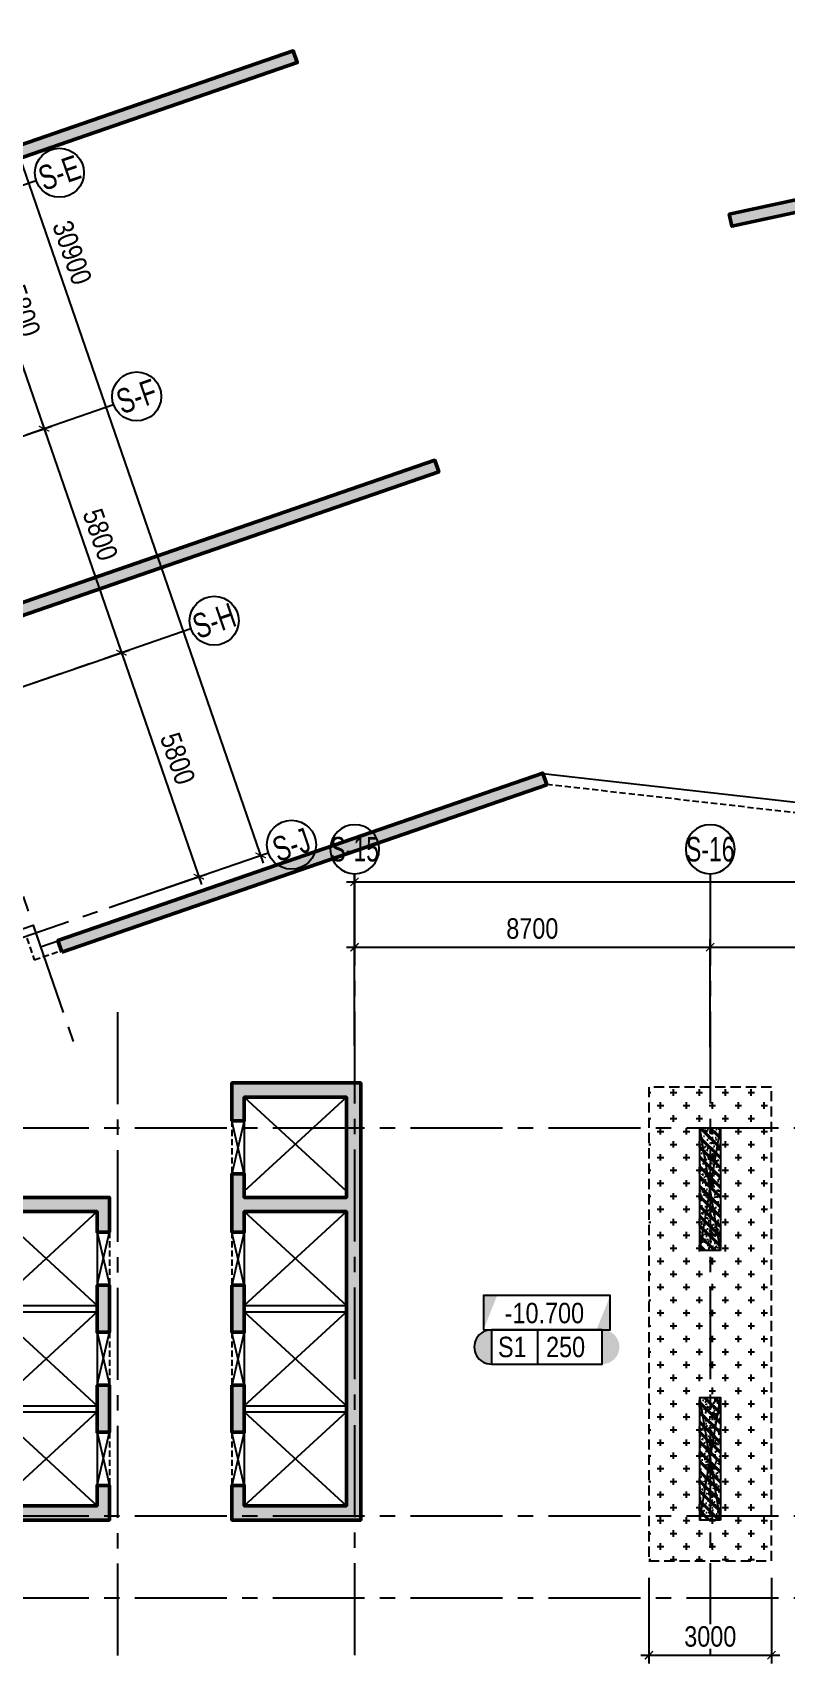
# Model space of a CAD drawing. Header units: millimetres. Extents: x -80883 to 1373228, y -532110 to 182357.
# Drawn here: x 924248 to 942674, y -328790 to -289014 of the extents above; entities that cross this region are included whole.
import ezdxf
from ezdxf.enums import TextEntityAlignment as Align
from ezdxf.xclip import XClip

# ---------------------------------------------------------------- set-up
doc = ezdxf.new("R2010")
doc.units = ezdxf.units.MM
doc.header["$LTSCALE"] = 100
doc.header["$XCLIPFRAME"] = 0
doc.header["$PDMODE"] = 32
doc.header["$PDSIZE"] = 2.5
for name, pattern in [('CENTER2', [1.125, 0.75, -0.125, 0.125, -0.125]), ('DASHED', [4.5, 3, -1.5]), ('HIDDEN', [0.375, 0.25, -0.125])]:
    doc.linetypes.add(name, pattern=pattern)
for name, color, linetype in [('0-khuat', 3, 'HIDDEN'), ('ccu11-Khuat', 9, 'DASHED'), ('ccu11-Manh', 8, 'Continuous'), ('ccu11-Thay', 7, 'Continuous'), ('ccu12-Chidan', 9, 'Continuous'), ('ccu12-Hatch', 250, 'Continuous'), ('ccu12-Manh', 8, 'Continuous'), ('ccu12-Truc', 13, 'CENTER2'), ('KC-Betong', 6, 'Continuous'), ('KC2-DIM', 251, 'Continuous'), ('KT-Dim', 8, 'Continuous'), ('KT-Hatch', 251, 'Continuous'), ('Xref_ST_MBDV Cot vach 30.7.2022$0$Xref_ST_MBDV Cot vach 30.7.2022|Xref_ST_MBDV Cot vach 30.7.2022|Xref_ST_MBDV Cot vach 30.7.2022|Xref_ST_MBDV Cot vach 30.7.2022|A-WALL-PATT', 251, 'Continuous'), ('Xref_ST_MBDV Cot vach 30.7.2022|Xref_ST_MBDV Cot vach 30.7.2022|Xref_ST_MBDV Cot vach 30.7.2022|Xref_ST_MBDV Cot vach 30.7.2022|A-GRID-SYM', 50, 'Continuous'), ('Xref_ST_MBDV Cot vach 30.7.2022|Xref_ST_MBDV Cot vach 30.7.2022|Xref_ST_MBDV Cot vach 30.7.2022|Xref_ST_MBDV Cot vach 30.7.2022|KC-Betong', 6, 'Continuous')]:
    doc.layers.add(name, color=color, linetype=linetype)
for name, color, linetype, lineweight in [('KC-Tencaukien', 9, 'Continuous', 15), ('KT-Net cot', 2, 'Continuous', 50), ('KT-Vat lieu', 250, 'Continuous', 9), ('ST_MBDV Cot vach 220805$0$Xref_ST_MBDV Cot vach 30.7.2022$0$KT-Net cot vach', 6, 'Continuous', 50)]:
    doc.layers.add(name, color=color, linetype=linetype, lineweight=lineweight)
doc.styles.add('Arial Narrow', font='ARIALN.TTF')
doc.styles.add('HBA-Text', font='GOTHIC.TTF')
doc.dimstyles.new('ccu12-200', dxfattribs={"dimscale": 200, "dimtxt": 2.5, "dimasz": 1, "dimexe": 1, "dimexo": 2, "dimgap": 1, "dimtad": 1, "dimdec": 0, "dimrnd": 5, "dimdsep": 46, "dimtxsty": 'Arial Narrow', "dimblk": 'ARCHTICK', "dimcen": -1, "dimdle": 1, "dimclrd": 256, "dimclre": 256, "dimclrt": 3, "dimadec": 0, "dimazin": 2, "dimtfac": 0.1, "dimtdec": 0, "dimtmove": 0, "dimatfit": 1, "dimldrblk": 'ARCHTICK', "dimfxl": 1, "dimtvp": 0.833333, "dimtolj": 1, "dimtzin": 12, "dimarcsym": 0})
pattern_1 = [(50, (108165.77, -54076.06), (286.9041, -25.10085), [30, -330]), (355, (108165.77, -54076.06), (-55.5005, 300.8769), [24, -264]), (100.4514, (108189.68, -54078.15), (231.4038, 275.7758), [25.4961, -280.4568]), (46.1842, (108165.77, -53996.06), (426.8964, -66.2076), [45, -495]), (96.6356, (108201.34, -54001.57), (373.865, 389.6471), [38.244, -420.6852]), (351.1842, (108165.77, -53996.06), (373.8648, 389.6474), [36, -396]), (21, (108205.77, -54016.06), (238.7628, -161.04756), [30, -330]), (326, (108205.77, -54016.06), (97.3261, 290.06), [24, -264]), (71.4514, (108225.66, -54029.48), (336.089, 129.0122), [25.4961, -280.4568]), (37.5, (108165.77, -54076.06), (4.86394, 133.15754), [0, -260.8, 0, -268, 0, -265]), (7.5, (108165.77, -54076.06), (105.22781, 157.76468), [0, -152.8, 0, -254.8, 0, -101]), (327.5, (108076.57, -54076.06), (213.52897, -9.02195), [0, -100, 0, -312, 0, -414]), (317.5, (108036.57, -54076.06), (233.27447, 40.042), [0, -130, 0, -207.2, 0, -294]), (45, (108165.77, -54076.06), (-106.06602, 106.06602), []), (45, (108236.48, -54076.06), (-106.06602, 106.06602), [])]

# ---------------------------------------------------------------- blocks, each defined once
blk = doc.blocks.new('Xref_ST_MBDV Cot vach 30.7.2022$0$Tuong Vay01-flat-1')
at = {"layer": 'Xref_ST_MBDV Cot vach 30.7.2022$0$Xref_ST_MBDV Cot vach 30.7.2022|Xref_ST_MBDV Cot vach 30.7.2022|Xref_ST_MBDV Cot vach 30.7.2022|Xref_ST_MBDV Cot vach 30.7.2022|A-WALL-PATT'}
h = blk.add_hatch(dxfattribs=at)
h.set_pattern_fill('ACET-2D-VATLIEU04', color=256, scale=50, pattern_type=2)
h.set_pattern_definition([(50, (-11139561.84, -1407213.45), (-225.902474, 189.5546825), [37.5, -412.5]), (355, (-11139561.84, -1407213.45), (32.127212, 367.215716), [30, -330]), (100.4514, (-11139531.95, -1407216.06), (-341.231527, -62.944187), [31.870095, -350.571056]), (46.1842, (-11139561.84, -1407113.45), (-319.180497, 306.252097), [56.25, -618.75]), (96.6356, (-11139517.37, -1407120.34), (-516.995922, -60.144022), [47.805144, -525.8565]), (351.1842, (-11139561.84, -1407113.45), (84.740774, 546.39543), [45, -495]), (21, (-11139511.84, -1407138.45), (-105.680822, 275.3079534), [37.5, -412.5]), (326, (-11139511.84, -1407138.45), (206.128805, 305.59852), [30, -330]), (71.4514, (-11139486.97, -1407155.22), (-328.963765, 110.380101), [31.870095, -350.571056]), (37.5, (-11139561.84, -1407213.45), (-78.1345294, 101.8269012), [0, -326, 0, -335, 0, -331.25]), (7.5, (-11139561.84, -1407213.45), (-23.2793464, 176.824191), [0, -191, 0, -318.5, 0, -126.25]), (327.5, (-11139673.34, -1407213.45), (71.9444175, 112.9301145), [0, -125, 0, -390, 0, -517.5000003]), (317.5, (-11139723.34, -1407213.45), (158.0205496, 172.449169), [0, -162.5, 0, -259, 0, -367.5]), (45, (-11139561.84, -1407213.45), (-150.260191, 150.260191), []), (45, (-11139561.84, -1407152.2), (-150.260191, 150.260191), [])])
h.paths.add_polyline_path([(-82665, -118500), (-81837, -121132), (-80903, -123728), (-79863, -126284), (-78720, -128795), (-77475, -131258), (-76131, -133667), (-74689, -136020), (-73153, -138312), (-71525, -140539), (-69807, -142699), (-68002, -144786), (-66114, -146798), (-64145, -148731), (-62100, -150582), (-59980, -152349), (-57790, -154027), (-55533, -155614), (-53213, -157109), (-50835, -158507), (-48401, -159807), (-45916, -161007), (-43385, -162104), (-40811, -163097), (-38198, -163985), (-35551, -164765), (-32875, -165436), (-30174, -165998), (-27451, -166448), (-24702, -166789), (-4397, -168938), (36420, -167648), (41836, -160719), (12445, -24368), (8473, -9249), (-4719, -5521), (-10557, -9947), (-34021, -27848), (-39777, -32009), (-41249, -35294), (-45787, -38574), (-49368, -38942), (-57644, -44924), (-59845, -46601), (-61969, -48362), (-64020, -50208), (-65993, -52137), (-67887, -54144), (-69696, -56226), (-71420, -58381), (-73054, -60604), (-74596, -62892), (-76043, -65242), (-77394, -67648), (-78645, -70107), (-79794, -72615), (-80841, -75168), (-81782, -77762), (-82617, -80392), (-83343, -83054), (-83961, -85743), (-84468, -88455), (-84865, -91186), (-85149, -93930), (-85321, -96684), (-85381, -99530), (-85329, -102201), (-85163, -104955), (-84886, -107701), (-84496, -110432), (-83996, -113146), (-83385, -115836)], flags=16)
h.paths.add_polyline_path([(-83625, -118781), (-82785, -121452), (-81837, -124086), (-80781, -126680), (-79621, -129228), (-78358, -131727), (-76994, -134172), (-75531, -136560), (-73973, -138886), (-72320, -141146), (-70577, -143337), (-68746, -145455), (-66829, -147497), (-64832, -149459), (-62755, -151337), (-60604, -153130), (-58382, -154833), (-56092, -156444), (-53738, -157960), (-51324, -159379), (-48854, -160699), (-46333, -161916), (-43764, -163030), (-41151, -164038), (-38500, -164938), (-35814, -165730), (-33098, -166411), (-30357, -166981), (-27595, -167438), (-24816, -167783), (-4434, -169940), (36920, -168633), (42913, -160966), (13418, -24135), (9295, -8442), (-4926, -4424), (-11163, -9151), (-34617, -27045), (-40580, -31355), (-42052, -34640), (-46156, -37607), (-49737, -37975), (-58240, -44121), (-60467, -45819), (-62623, -47605), (-64704, -49479), (-66707, -51435), (-68628, -53472), (-70465, -55586), (-72214, -57772), (-73872, -60029), (-75437, -62350), (-76905, -64734), (-78276, -67176), (-79545, -69672), (-80712, -72217), (-81774, -74808), (-82729, -77440), (-83576, -80109), (-84314, -82810), (-84940, -85539), (-85455, -88291), (-85857, -91062), (-86146, -93847), (-86321, -96642), (-86382, -99529), (-86328, -102241), (-86160, -105036), (-85879, -107821), (-85484, -110593), (-84976, -113347), (-84356, -116078)])
blk = doc.blocks.new('_ARCHTICK')
at = {"color": 0, "linetype": 'ByBlock', "const_width": 0.15}
blk.add_lwpolyline([(-0.5, -0.5), (0.5, 0.5)], dxfattribs=at)
blk = doc.blocks.new('*D1087')
at = {"layer": 'Defpoints', "color": 0, "transparency": 16777216}
for p in [(369540, -50987), (374002, -55583), (371432, -56470, 0)]:
    blk.add_point(p, dxfattribs=at)
at = {"layer": 'KT-Dim', "lineweight": -2, "transparency": 16777216}
for p, q in [((369918, -50857), (372298, -50035)), ((372044, -49911), (374067, -55772)), ((371810, -56339), (374191, -55518))]:
    blk.add_line(p, q, dxfattribs=at)
at = {"layer": 'KT-Dim', "lineweight": -2, "transparency": 16777216, "xscale": 200, "yscale": 200, "zscale": 200}
for p, rotation in [((372109, -50100), 109.0471074728855), ((374002, -55583), 289.0471074728856)]:
    blk.add_blockref('_ARCHTICK', p, dxfattribs=dict(at, rotation=rotation))
at = {"layer": 'KT-Dim', "color": 3, "transparency": 16777216, "insert": (373486, -52693), "char_height": 500, "attachment_point": 5, "rotation": 289.0471, "style": 'Arial Narrow'}
blk.add_mtext('\\A1;5800', dxfattribs=at)
blk = doc.blocks.new('*D1092')
at = {"layer": 'Defpoints', "color": 0, "transparency": 16777216}
for p in [(371433, -56470, 0), (375894, -61065), (373325, -61952, 0)]:
    blk.add_point(p, dxfattribs=at)
at = {"layer": 'KT-Dim', "lineweight": -2, "transparency": 16777216}
for p, q in [((371811, -56339), (374191, -55518)), ((373936, -55394), (375960, -61254)), ((373703, -61822), (376084, -61000))]:
    blk.add_line(p, q, dxfattribs=at)
at = {"layer": 'KT-Dim', "lineweight": -2, "transparency": 16777216, "xscale": 200, "yscale": 200, "zscale": 200}
for p, rotation in [((374002, -55583), 109.0471074728855), ((375894, -61065), 289.0471074728856)]:
    blk.add_blockref('_ARCHTICK', p, dxfattribs=dict(at, rotation=rotation))
at = {"layer": 'KT-Dim', "color": 3, "transparency": 16777216, "insert": (375378, -58176), "char_height": 500, "attachment_point": 5, "rotation": 289.0471, "style": 'Arial Narrow'}
blk.add_mtext('\\A1;5800', dxfattribs=at)
blk = doc.blocks.new('*D1093')
at = {"layer": 'Defpoints', "color": 0, "transparency": 16777216}
for p in [(373326, -61952, 0), (377787, -66548), (375218, -67435, 0)]:
    blk.add_point(p, dxfattribs=at)
at = {"layer": 'KT-Dim', "lineweight": -2, "transparency": 16777216}
for p, q in [((373704, -61822), (376084, -61000)), ((375829, -60876), (377853, -66737)), ((375596, -67304), (377976, -66483))]:
    blk.add_line(p, q, dxfattribs=at)
at = {"layer": 'KT-Dim', "lineweight": -2, "transparency": 16777216, "xscale": 200, "yscale": 200, "zscale": 200}
for p, rotation in [((375894, -61065), 109.0471074728855), ((377787, -66548), 289.0471074728856)]:
    blk.add_blockref('_ARCHTICK', p, dxfattribs=dict(at, rotation=rotation))
at = {"layer": 'KT-Dim', "color": 3, "transparency": 16777216, "insert": (377271, -63658), "char_height": 500, "attachment_point": 5, "rotation": 289.0471, "style": 'Arial Narrow'}
blk.add_mtext('\\A1;5800', dxfattribs=at)
blk = doc.blocks.new('GRID-SYM-flat-91')
at = {"layer": 'Xref_ST_MBDV Cot vach 30.7.2022|Xref_ST_MBDV Cot vach 30.7.2022|Xref_ST_MBDV Cot vach 30.7.2022|Xref_ST_MBDV Cot vach 30.7.2022|A-GRID-SYM'}
blk.add_circle((0, 0, 0), 900, dxfattribs=at)
at = {"layer": 'Xref_ST_MBDV Cot vach 30.7.2022|Xref_ST_MBDV Cot vach 30.7.2022|Xref_ST_MBDV Cot vach 30.7.2022|Xref_ST_MBDV Cot vach 30.7.2022|A-GRID-SYM', "style": 'HBA-Text'}
blk.add_attdef('GRID', text='', height=900, rotation=19.04714, dxfattribs=at).set_placement((0, 0, 0), align=Align.MIDDLE_CENTER)
blk = doc.blocks.new('GRID-SYM-flat-103')
at = {"layer": 'Xref_ST_MBDV Cot vach 30.7.2022|Xref_ST_MBDV Cot vach 30.7.2022|Xref_ST_MBDV Cot vach 30.7.2022|Xref_ST_MBDV Cot vach 30.7.2022|A-GRID-SYM'}
blk.add_circle((0, 0, 0), 900, dxfattribs=at)
at = {"layer": 'Xref_ST_MBDV Cot vach 30.7.2022|Xref_ST_MBDV Cot vach 30.7.2022|Xref_ST_MBDV Cot vach 30.7.2022|Xref_ST_MBDV Cot vach 30.7.2022|A-GRID-SYM', "style": 'HBA-Text'}
blk.add_attdef('GRID', text='', height=900, rotation=19.04714, dxfattribs=at).set_placement((0, 0, 0), align=Align.MIDDLE_CENTER)
blk = doc.blocks.new('*D1074')
at = {"layer": 'Defpoints', "color": 0, "transparency": 16777216}
for p in [(366647, -37704, 0), (379300, -66026), (376730, -66913, 0)]:
    blk.add_point(p, dxfattribs=at)
at = {"layer": 'KT-Dim', "lineweight": -2, "transparency": 16777216}
for p, q in [((367025, -37574), (369405, -36752)), ((369150, -36628), (379365, -66215)), ((377108, -66782), (379489, -65960))]:
    blk.add_line(p, q, dxfattribs=at)
at = {"layer": 'KT-Dim', "lineweight": -2, "transparency": 16777216, "xscale": 200, "yscale": 200, "zscale": 200}
for p, rotation in [((369216, -36817), 109.0471074728855), ((379300, -66026), 289.0471074728856)]:
    blk.add_blockref('_ARCHTICK', p, dxfattribs=dict(at, rotation=rotation))
at = {"layer": 'KT-Dim', "color": 3, "transparency": 16777216, "insert": (374688, -51273), "char_height": 500, "attachment_point": 5, "rotation": 289.0471, "style": 'Arial Narrow'}
blk.add_mtext('\\A1;30900', dxfattribs=at)
blk = doc.blocks.new('*D1076')
at = {"layer": 'Defpoints', "color": 0, "transparency": 16777216}
for p in [(390299, -68275), (381599, -71082, 0), (390299, -71118, 0)]:
    blk.add_point(p, dxfattribs=at)
at = {"layer": 'KT-Dim', "lineweight": -2, "transparency": 16777216}
for p, q in [((381399, -68275), (390499, -68275)), ((381599, -70682), (381599, -68075)), ((390299, -70718), (390299, -68075))]:
    blk.add_line(p, q, dxfattribs=at)
at = {"layer": 'KT-Dim', "lineweight": -2, "transparency": 16777216, "xscale": 200, "yscale": 200, "zscale": 200, "rotation": 180}
blk.add_blockref('_ARCHTICK', (381599, -68275), dxfattribs=at)
at = {"layer": 'KT-Dim', "lineweight": -2, "transparency": 16777216, "xscale": 200, "yscale": 200, "zscale": 200}
blk.add_blockref('_ARCHTICK', (390299, -68275), dxfattribs=at)
at = {"layer": 'KT-Dim', "color": 3, "transparency": 16777216, "insert": (385949, -67819), "char_height": 500, "attachment_point": 5, "style": 'Arial Narrow'}
blk.add_mtext('\\A1;8700', dxfattribs=at)
blk = doc.blocks.new('*D1077')
at = {"layer": 'Defpoints', "color": 0, "transparency": 16777216}
for p in [(398999, -68275), (390299, -71118, 0), (398999, -70976, 0)]:
    blk.add_point(p, dxfattribs=at)
at = {"layer": 'KT-Dim', "lineweight": -2, "transparency": 16777216}
for p, q in [((390099, -68275), (399199, -68275)), ((390299, -70718), (390299, -68075)), ((398999, -70576), (398999, -68075))]:
    blk.add_line(p, q, dxfattribs=at)
at = {"layer": 'KT-Dim', "lineweight": -2, "transparency": 16777216, "xscale": 200, "yscale": 200, "zscale": 200, "rotation": 180}
blk.add_blockref('_ARCHTICK', (390299, -68275), dxfattribs=at)
at = {"layer": 'KT-Dim', "lineweight": -2, "transparency": 16777216, "xscale": 200, "yscale": 200, "zscale": 200}
blk.add_blockref('_ARCHTICK', (398999, -68275), dxfattribs=at)
at = {"layer": 'KT-Dim', "color": 3, "transparency": 16777216, "insert": (394649, -67819), "char_height": 500, "attachment_point": 5, "style": 'Arial Narrow'}
blk.add_mtext('\\A1;8700', dxfattribs=at)
blk = doc.blocks.new('*D1080')
at = {"layer": 'Defpoints', "color": 0, "transparency": 16777216}
for p in [(409199, -66675), (381599, -70845), (409199, -70845)]:
    blk.add_point(p, dxfattribs=at)
at = {"layer": 'KT-Dim', "lineweight": -2, "transparency": 16777216}
for p, q in [((381399, -66675), (409399, -66675)), ((381599, -70445), (381599, -66475)), ((409199, -70445), (409199, -66475))]:
    blk.add_line(p, q, dxfattribs=at)
at = {"layer": 'KT-Dim', "lineweight": -2, "transparency": 16777216, "xscale": 200, "yscale": 200, "zscale": 200, "rotation": 180}
blk.add_blockref('_ARCHTICK', (381599, -66675), dxfattribs=at)
at = {"layer": 'KT-Dim', "lineweight": -2, "transparency": 16777216, "xscale": 200, "yscale": 200, "zscale": 200}
blk.add_blockref('_ARCHTICK', (409199, -66675), dxfattribs=at)
at = {"layer": 'KT-Dim', "color": 3, "transparency": 16777216, "insert": (395399, -66219), "char_height": 500, "attachment_point": 5, "style": 'Arial Narrow'}
blk.add_mtext('\\A1;27600', dxfattribs=at)
blk = doc.blocks.new('GRID-SYM-flat-73')
at = {"layer": 'Xref_ST_MBDV Cot vach 30.7.2022|Xref_ST_MBDV Cot vach 30.7.2022|Xref_ST_MBDV Cot vach 30.7.2022|Xref_ST_MBDV Cot vach 30.7.2022|A-GRID-SYM'}
blk.add_circle((0, 0, 0), 900, dxfattribs=at)
at = {"layer": 'Xref_ST_MBDV Cot vach 30.7.2022|Xref_ST_MBDV Cot vach 30.7.2022|Xref_ST_MBDV Cot vach 30.7.2022|Xref_ST_MBDV Cot vach 30.7.2022|A-GRID-SYM', "style": 'HBA-Text'}
blk.add_attdef('GRID', text='', height=900, rotation=359.63025, dxfattribs=at).set_placement((0, 0, 0), align=Align.MIDDLE_CENTER)
blk = doc.blocks.new('LOI-B2-T1-PN')
at = {"layer": 'KT-Hatch'}
h = blk.add_hatch(dxfattribs=at)
h.set_pattern_fill('BTCT', color=256, scale=30)
h.set_pattern_definition([(50, (106559.85, -42147.03), (215.17805, -18.82564), [22.5, -247.5]), (355, (106559.85, -42147.03), (-41.6254, 225.6576), [18, -198]), (100.4514, (106577.79, -42148.6), (173.5528, 206.8319), [19.1221, -210.3426]), (46.1842, (106559.85, -42087.03), (320.1723, -49.6557), [33.75, -371.25]), (96.6356, (106586.54, -42091.17), (280.3988, 292.2354), [28.683, -315.514]), (351.1842, (106559.85, -42087.03), (280.3986, 292.2356), [27, -297]), (21, (106589.85, -42102.03), (179.0721, -120.78567), [22.5, -247.5]), (326, (106589.85, -42102.03), (72.9946, 217.545), [18, -198]), (71.4514, (106604.78, -42112.1), (252.0668, 96.75915), [19.1221, -210.3426]), (37.5, (106559.854, -42147.03), (3.64796, 99.86816), [0, -195.6, 0, -201, 0, -198.75]), (7.5, (106559.85, -42147.03), (78.92086, 118.32351), [0, -114.6, 0, -191.1, 0, -75.75]), (327.5, (106492.954, -42147.03), (160.14673, -6.76646), [0, -75, 0, -234, 0, -310.5]), (317.5, (106462.95, -42147.03), (174.95585, 30.0315), [0, -97.5, 0, -155.4, 0, -220.5]), (45, (106559.85, -42147.03), (-79.54951, 79.54951), []), (45, (106612.89, -42147.03), (-79.54951, 79.54951), [])])
h.paths.add_polyline_path([(69637, -22527), (69937, -22527), (69937, -21377), (69637, -21377)], flags=17)
h.paths.add_polyline_path([(69937, -18927), (69637, -18927), (69637, -20077), (69937, -20077)], flags=17)
h.paths.add_polyline_path([(69637, -17627), (69937, -17627), (69937, -17127), (72437, -17127), (72437, -24327), (69937, -24327), (69937, -23827), (69637, -23827), (69637, -24677), (72787, -24677), (72787, -13977), (69637, -13977), (69637, -14902), (69937, -14902), (69937, -14327), (72437, -14327), (72437, -16777), (69937, -16777), (69937, -16202), (69637, -16202)])
h.paths.add_polyline_path([(66337, -24327), (63837, -24327), (63837, -17127), (66337, -17127), (66337, -17627), (66637, -17627), (66637, -16777), (63487, -16777), (63487, -24677), (66637, -24677), (66637, -23827), (66337, -23827)])
h.paths.add_polyline_path([(66337, -22527), (66637, -22527), (66637, -21377), (66337, -21377)], flags=17)
h.paths.add_polyline_path([(66337, -20077), (66637, -20077), (66637, -18927), (66337, -18927)], flags=17)
at = {"ltscale": 0.5}
for points in [[(63837, -19427), (66337, -19427)], [(69937, -19427), (72437, -19427)], [(63837, -19577), (66337, -19577)], [(69937, -19577), (72437, -19577)], [(63837, -21877), (66337, -21877)], [(69937, -21877), (72437, -21877)], [(63837, -22027), (66337, -22027)], [(69937, -22027), (72437, -22027)]]:
    blk.add_lwpolyline(points, dxfattribs=at)
at = {"layer": 'ccu11-Khuat', "color": 6, "ltscale": 0.5}
for points in [[(69637, -14902), (69637, -16202)], [(66637, -17627), (66637, -18927)], [(69637, -17627), (69637, -18927)], [(66637, -20077), (66637, -21377)], [(69637, -20077), (69637, -21377)], [(66637, -22527), (66637, -23827)], [(69637, -22527), (69637, -23827)]]:
    blk.add_lwpolyline(points, dxfattribs=at)
at = {"layer": 'ccu11-Thay', "color": 6, "ltscale": 0.5}
for points in [[(69937, -14902), (69937, -16202)], [(66337, -17627), (66337, -18927)], [(69937, -17627), (69937, -18927)], [(66337, -20077), (66337, -21377)], [(69937, -20077), (69937, -21377)], [(66337, -22527), (66337, -23827)], [(69937, -22527), (69937, -23827)]]:
    blk.add_lwpolyline(points, dxfattribs=at)
at = {"layer": 'ccu12-Manh', "ltscale": 0.5}
for points in [[(69937, -14327), (72437, -16627)], [(69937, -16627), (72437, -14327)], [(63837, -17127), (66337, -19427)], [(63837, -19427), (66337, -17127)], [(69937, -17127), (72437, -19427)], [(69937, -19427), (72437, -17127)], [(63837, -19577), (66337, -21877)], [(63837, -21877), (66337, -19577)], [(69937, -19577), (72437, -21877)], [(69937, -21877), (72437, -19577)], [(63837, -22027), (66337, -24327)], [(63837, -24327), (66337, -22027)], [(69937, -22027), (72437, -24327)], [(69937, -24327), (72437, -22027)]]:
    blk.add_lwpolyline(points, dxfattribs=at)
at = {"layer": 'KC2-DIM', "ltscale": 0.5}
for points in [[(69937, -14902), (69637, -16202)], [(69937, -16202), (69637, -14902)], [(66337, -17627), (66637, -18927)], [(66337, -18927), (66637, -17627)], [(69937, -17627), (69637, -18927)], [(69937, -18927), (69637, -17627)], [(66337, -20077), (66637, -21377)], [(66337, -21377), (66637, -20077)], [(69937, -20077), (69637, -21377)], [(69937, -21377), (69637, -20077)], [(66337, -22527), (66637, -23827)], [(66337, -23827), (66637, -22527)], [(69937, -22527), (69637, -23827)], [(69937, -23827), (69637, -22527)]]:
    blk.add_lwpolyline(points, dxfattribs=at)
at = {"layer": 'ST_MBDV Cot vach 220805$0$Xref_ST_MBDV Cot vach 30.7.2022$0$KT-Net cot vach'}
for points in [[(69637, -14902), (69637, -13977), (72787, -13977), (72787, -24677), (69637, -24677), (69637, -23827), (69937, -23827), (69937, -24327), (72437, -24327), (72437, -17127), (69937, -17127), (69937, -17627), (69637, -17627), (69637, -16202), (69937, -16202), (69937, -16777), (72437, -16777), (72437, -14327), (69937, -14327), (69937, -14902)], [(66637, -17627), (66637, -16777), (63487, -16777), (63487, -24677), (66637, -24677), (66637, -23827), (66337, -23827), (66337, -24327), (63837, -24327), (63837, -17127), (66337, -17127), (66337, -17627)], [(69637, -18927), (69937, -18927), (69937, -20077), (69637, -20077)], [(69637, -21377), (69937, -21377), (69937, -22527), (69637, -22527)]]:
    blk.add_lwpolyline(points, close=True, dxfattribs=at)
at = {"layer": 'ST_MBDV Cot vach 220805$0$Xref_ST_MBDV Cot vach 30.7.2022$0$KT-Net cot vach', "color": 6}
for points in [[(66337, -18927), (66637, -18927), (66637, -20077), (66337, -20077)], [(66337, -21377), (66637, -21377), (66637, -22527), (66337, -22527)]]:
    blk.add_lwpolyline(points, close=True, dxfattribs=at)
blk = doc.blocks.new('*U337')
h = blk.add_hatch()
h.set_pattern_fill('VATLIEU04', color=250, scale=40, style=0, pattern_type=2)
h.set_pattern_definition([(50, (-450, 3050), (286.904, -25.101), [30, -330]), (355, (-450, 3050), (-55.5, 300.877), [24, -264]), (100.451, (-426.1, 3047.9), (231.404, 275.776), [25.496, -280.457]), (46.184, (-450, 3130), (426.896, -66.208), [45, -495]), (96.636, (-414.43, 3124.5), (373.865, 389.647), [38.244, -420.685]), (351.184, (-450, 3130), (373.865, 389.65), [36, -396]), (21, (-410, 3110), (238.763, -161.048), [30, -330]), (326, (-410, 3110), (97.326, 290.06), [24, -264]), (71.451, (-390.1, 3096.58), (336.09, 129.012), [25.496, -280.457]), (37.5, (-450, 3050), (4.864, 133.1575), [0, -260.8, 0, -268, 0, -265]), (7.5, (-450, 3050), (105.228, 157.7647), [0, -152.8, 0, -254.8, 0, -101]), (327.5, (-539.2, 3050), (213.529, -9.022), [0, -100, 0, -312, 0, -414]), (317.5, (-579.2, 3050), (233.274, 40.042), [0, -130, 0, -207.2, 0, -294]), (45, (-450, 3050), (-120.208, 120.208), []), (45, (-450, 3099), (-120.208, 120.208), [])])
h.paths.add_polyline_path([(-475, -475), (25, -475), (25, 2525), (-475, 2525)])
at = {"color": 6, "ltscale": 0.25}
blk.add_lwpolyline([(-475, -475), (25, -475), (25, 2525), (-475, 2525)], close=True, dxfattribs=at)
at = {"layer": 'Defpoints', "linetype": 'ByBlock', "ltscale": 30}
for p, q in [((25, -475), (-475, 2525)), ((-475, -475), (25, 2525))]:
    blk.add_line(p, q, dxfattribs=at)
blk = doc.blocks.new('MBDV-B1-T1-PN')
at = {"layer": 'Xref_ST_MBDV Cot vach 30.7.2022|Xref_ST_MBDV Cot vach 30.7.2022|Xref_ST_MBDV Cot vach 30.7.2022|Xref_ST_MBDV Cot vach 30.7.2022|KC-Betong', "linetype": 'ByBlock', "xscale": -1, "rotation": 359.9999999999985}
for p in [(81112, -17602, 0), (81112, -24202, 0)]:
    blk.add_blockref('*U337', p, dxfattribs=at)
blk = doc.blocks.new('ccu11-cmb-flat-8')
at = {"layer": 'ccu12-Chidan', "color": 7}
blk.add_lwpolyline([(0, 0), (1550, 0), (1550, 419), (0, 419)], close=True, dxfattribs=at)
at = {"layer": 'ccu12-Chidan'}
for points in [[(0, 0), (166, 419), (0, 419)], [(1550, 419), (1383, 0), (1550, 0)]]:
    blk.add_solid(points, dxfattribs=at)
at = {"layer": 'ccu12-Chidan', "color": 31, "style": 'Arial Narrow', "width": 0.8}
blk.add_attdef('+100.00', text='', height=250, dxfattribs=at).set_placement((745, 206), align=Align.MIDDLE_CENTER)
blk = doc.blocks.new('ccu11-chieudaysan-flat-2')
at = {"layer": 'ccu12-Chidan'}
for points in [[(-569, 0), (-569, 419, 1)], [(788, 419), (788, 0, 1)]]:
    blk.add_hatch(color=8, dxfattribs=at).paths.add_polyline_path(points)
at = {"layer": 'ccu12-Chidan', "color": 7}
blk.add_line((0, 0), (0, 419), dxfattribs=at)
blk.add_lwpolyline([(-569, 0), (788, 0), (788, 419), (-569, 419)], close=True, dxfattribs=at)
blk.add_arc((-569, 209), 209, 90, 270.0001, dxfattribs=at)
at = {"layer": 'ccu12-Chidan', "color": 31, "style": 'Arial Narrow', "width": 0.7}
for tag, p in [('S00', (-488, 209)), ('200', (100, 209))]:
    blk.add_attdef(tag, text='', height=250, dxfattribs=at).set_placement(p, align=Align.MIDDLE_LEFT)
blk = doc.blocks.new('*D1214')
at = {"layer": 'Defpoints', "color": 0, "ltscale": 0.5, "transparency": 16777216}
for p in [(939333, -326436), (942333, -326436), (942333, -328733)]:
    blk.add_point(p, dxfattribs=at)
at = {"layer": 'KC2-DIM', "lineweight": -2, "ltscale": 0.5, "transparency": 16777216}
for p, q in [((939333, -326836), (939333, -328933)), ((942333, -326836), (942333, -328933)), ((939133, -328733), (942533, -328733))]:
    blk.add_line(p, q, dxfattribs=at)
at = {"layer": 'KC2-DIM', "lineweight": -2, "ltscale": 0.5, "transparency": 16777216, "xscale": 200, "yscale": 200, "zscale": 200, "rotation": 180}
blk.add_blockref('_ARCHTICK', (939333, -328733), dxfattribs=at)
at = {"layer": 'KC2-DIM', "lineweight": -2, "ltscale": 0.5, "transparency": 16777216, "xscale": 200, "yscale": 200, "zscale": 200}
blk.add_blockref('_ARCHTICK', (942333, -328733), dxfattribs=at)
at = {"layer": 'KC2-DIM', "color": 3, "ltscale": 0.5, "transparency": 16777216, "insert": (940833, -328278), "char_height": 500, "attachment_point": 5, "style": 'Arial Narrow', "bg_fill": 3, "box_fill_scale": 1.1, "bg_fill_color": 256, "bg_fill_true_color": 13158600, "bg_fill_transparency": 0}
blk.add_mtext('\\A1;3000', dxfattribs=at)
blk = doc.blocks.new('Vach-NN-PN')
at = {"layer": 'KT-Vat lieu'}
h = blk.add_hatch(dxfattribs=at)
h.set_pattern_fill('BTCT', color=256, scale=40)
h.set_pattern_definition(pattern_1)
h.paths.add_polyline_path([(60881, -4741), (60978, -5025), (72841, -929), (72743, -646)])
h = blk.add_hatch(dxfattribs=at)
h.set_pattern_fill('BTCT', color=256, scale=40)
h.set_pattern_definition(pattern_1)
h.paths.add_polyline_path([(101952, -953), (101889, -659), (83413, -4642), (83476, -4935)])
h = blk.add_hatch(dxfattribs=at)
h.set_pattern_fill('BTCT', color=256, scale=40)
h.set_pattern_definition(pattern_1)
h.paths.add_polyline_path([(64438, -15045), (64340, -14761), (76203, -10665), (76301, -10949)])
h = blk.add_hatch(dxfattribs=at)
h.set_pattern_fill('BTCT', color=256, scale=40)
h.set_pattern_definition(pattern_1)
h.paths.add_polyline_path([(67081, -22701), (66983, -22418), (78846, -18322), (78944, -18606)])
at = {"layer": 'KT-Net cot'}
for points in [[(60881, -4741), (60978, -5025), (72841, -929), (72743, -646)], [(101952, -953), (101889, -659), (83413, -4642), (83476, -4935)], [(64438, -15045), (64340, -14761), (76203, -10665), (76301, -10949)], [(67081, -22701), (66983, -22418), (78846, -18322), (78944, -18606)]]:
    blk.add_lwpolyline(points, close=True, dxfattribs=at)
blk = doc.blocks.new('Grid-ST-flat-3')
at = {"layer": 'ccu12-Truc', "ltscale": 30}
for p, q in [((361622.2, -32650.9), (374729.9, -70616.8)), ((373810.3, -49513), (349695.2, -57838.7)), ((375703.1, -54995.5), (343807.6, -66007.3)), ((377595.9, -60477.9), (312746.7, -82867)), ((377787.3, -66547.8), (314639.5, -88349.4)), ((381599.4, -66474.8), (381599.4, -104409.6)), ((390299.4, -66474.8), (390299.4, -104409.6)), ((375799.4, -69862.9), (375799.4, -104409.6)), ((366096.2, -72696.3), (425824, -72696.3)), ((366096.2, -82196.3), (425824, -82196.3)), ((366096.2, -84196.3), (425824, -84196.3))]:
    blk.add_line(p, q, dxfattribs=at)
at = {"layer": 'KT-Dim'}
ref = blk.add_blockref('GRID-SYM-flat-103', (374377.5, -49317.2, 0), dxfattribs=dict(at, xscale=0.6666666666666666, yscale=0.6666666666666666, zscale=0.6666666666666666))
ref.add_attrib('GRID', 'S-E', dxfattribs={"layer": 'Xref_ST_MBDV Cot vach 30.7.2022|Xref_ST_MBDV Cot vach 30.7.2022|Xref_ST_MBDV Cot vach 30.7.2022|Xref_ST_MBDV Cot vach 30.7.2022|A-GRID-SYM', "height": 600, "rotation": 19, "style": 'HBA-Text', "width": 0.75}).set_placement((374377.5, -49317.2, 0), align=Align.MIDDLE_CENTER)
ref = blk.add_blockref('GRID-SYM-flat-103', (376267.4, -54791.3, 0), dxfattribs=dict(at, xscale=0.6666666666666666, yscale=0.6666666666666666, zscale=0.6666666666666666))
ref.add_attrib('GRID', 'S-F', dxfattribs={"layer": 'Xref_ST_MBDV Cot vach 30.7.2022|Xref_ST_MBDV Cot vach 30.7.2022|Xref_ST_MBDV Cot vach 30.7.2022|Xref_ST_MBDV Cot vach 30.7.2022|A-GRID-SYM', "height": 600, "rotation": 19, "style": 'HBA-Text', "width": 0.75}).set_placement((376267.4, -54791.3, 0), align=Align.MIDDLE_CENTER)
ref = blk.add_blockref('GRID-SYM-flat-103', (378163.1, -60282.1, 0), dxfattribs=dict(at, xscale=0.6666666666666666, yscale=0.6666666666666666, zscale=0.6666666666666666))
ref.add_attrib('GRID', 'S-H', dxfattribs={"layer": 'Xref_ST_MBDV Cot vach 30.7.2022|Xref_ST_MBDV Cot vach 30.7.2022|Xref_ST_MBDV Cot vach 30.7.2022|Xref_ST_MBDV Cot vach 30.7.2022|A-GRID-SYM', "height": 600, "rotation": 19, "style": 'HBA-Text', "width": 0.75}).set_placement((378163.1, -60282.1, 0), align=Align.MIDDLE_CENTER)
ref = blk.add_blockref('GRID-SYM-flat-91', (380055.9, -65764.6, 0), dxfattribs=dict(at, xscale=0.6666666666666666, yscale=0.6666666666666666, zscale=0.6666666666666666))
ref.add_attrib('GRID', 'S-J', dxfattribs={"layer": 'Xref_ST_MBDV Cot vach 30.7.2022|Xref_ST_MBDV Cot vach 30.7.2022|Xref_ST_MBDV Cot vach 30.7.2022|Xref_ST_MBDV Cot vach 30.7.2022|A-GRID-SYM', "height": 600, "rotation": 19, "style": 'HBA-Text', "width": 0.75}).set_placement((380055.9, -65764.6, 0), align=Align.MIDDLE_CENTER)
ref = blk.add_blockref('GRID-SYM-flat-73', (381602.8, -65874.8, 0), dxfattribs=dict(at, xscale=-0.6666666666666665, yscale=0.6666666666666665, zscale=0.6666666666666665, rotation=179.6748020054017))
ref.add_attrib('GRID', 'S-15', dxfattribs={"layer": 'Xref_ST_MBDV Cot vach 30.7.2022|Xref_ST_MBDV Cot vach 30.7.2022|Xref_ST_MBDV Cot vach 30.7.2022|Xref_ST_MBDV Cot vach 30.7.2022|A-GRID-SYM', "height": 600, "style": 'HBA-Text', "width": 0.7}).set_placement((381602.8, -65874.8, 0), align=Align.MIDDLE_CENTER)
ref = blk.add_blockref('GRID-SYM-flat-73', (390302.8, -65874.8, 0), dxfattribs=dict(at, xscale=-0.6666666666666665, yscale=0.6666666666666665, zscale=0.6666666666666665, rotation=179.6748020054017))
ref.add_attrib('GRID', 'S-16', dxfattribs={"layer": 'Xref_ST_MBDV Cot vach 30.7.2022|Xref_ST_MBDV Cot vach 30.7.2022|Xref_ST_MBDV Cot vach 30.7.2022|Xref_ST_MBDV Cot vach 30.7.2022|A-GRID-SYM', "height": 600, "style": 'HBA-Text', "width": 0.7}).set_placement((390302.8, -65874.8, 0), align=Align.MIDDLE_CENTER)
for base, p1, p2, picture, middle in [((379299.7, -66025.7, 0), (366646.9, -37704.3), (376730.3, -66912.7, 0), '*D1074', (374688, -51272.9, 0)), ((374001.7, -55582.9, 0), (369540.2, -50987.3, 0), (371432.3, -56470), '*D1087', (373485.6, -52693.1, 0)), ((375894.5, -61065.4, 0), (371433, -56469.7, 0), (373325.1, -61952.4, 0), '*D1092', (375378.4, -58175.5, 0)), ((377787.3, -66547.8, 0), (373325.8, -61952.2), (375217.9, -67434.9, 0), '*D1093', (377271.3, -63658, 0))]:
    dim = blk.add_linear_dim(base=base, p1=p1, p2=p2, angle=109.04711, dimstyle='ccu12-200', dxfattribs=at)
    dim.commit()
    dim.dimension.update_dxf_attribs({"geometry": picture, "text_midpoint": middle})
for base, p1, p2, picture, middle in [((409199.4, -66674.8), (381599.4, -70845.4), (409199.4, -70845.4), '*D1080', (395399.4, -66219.5)), ((390299.4, -68274.8, 0), (381599.4, -71082.4), (390299.4, -71118), '*D1076', (385949.4, -67819.5, 0)), ((398999.4, -68274.8, 0), (390299.4, -71118), (398999.4, -70975.6), '*D1077', (394649.4, -67819.5, 0))]:
    dim = blk.add_linear_dim(base=base, p1=p1, p2=p2, dimstyle='ccu12-200', dxfattribs=at)
    dim.commit()
    dim.dimension.update_dxf_attribs({"geometry": picture, "text_midpoint": middle})

msp = doc.modelspace()

# ---------------------------------------------------------------- hatches: boundary and pattern name
at = {"layer": 'ccu12-Hatch', "ltscale": 0.5}
h = msp.add_hatch(dxfattribs=at)
h.set_pattern_fill('VATLIEU04', color=256, scale=50, pattern_type=2)
h.set_pattern_definition([(50, (662902.8, 2359.8), (358.6301, -31.37607), [37.5, -412.5]), (355, (662902.8, 2359.8), (-69.37567, 376.09607), [30, -330]), (100.4514, (662932.7, 2357.18), (289.2547, 344.71977), [31.8701, -350.57106]), (46.1842, (662902.8, 2459.8), (533.62052, -82.7595), [56.25, -618.75]), (96.6356, (662947.3, 2452.9), (467.33135, 487.05894), [47.80514, -525.8565]), (351.1842, (662902.8, 2459.8), (467.331, 487.0593), [45, -495]), (21, (662952.8, 2434.8), (298.45353, -201.30945), [37.5, -412.5]), (326, (662952.8, 2434.8), (121.65767, 362.57502), [30, -330]), (71.4514, (662977.7, 2418.02), (420.1113, 161.26525), [31.8701, -350.57106]), (37.5, (662902.81, 2359.8), (6.079928, 166.446927), [0, -326, 0, -335, 0, -331.25]), (7.5, (662902.81, 2359.8), (131.53477, 197.205856), [0, -191, 0, -318.5, 0, -126.25]), (327.5, (662791.31, 2359.8), (266.91122, -11.277436), [0, -125, 0, -390, 0, -517.5]), (317.5, (662741.31, 2359.8), (291.59308, 50.05249), [0, -162.5, 0, -259, 0, -367.5]), (45, (662902.81, 2359.8), (-150.26019, 150.26019), []), (45, (662902.81, 2421.05), (-150.26019, 150.26019), [])])
h.paths.add_polyline_path([(924970, -311527.8), (924872.1, -311244.3), (936735, -307148.6), (936832.9, -307432.2)])
h = msp.add_hatch(dxfattribs=at)
h.set_pattern_fill('CROSS', color=256, scale=50)
h.set_pattern_definition([(0, (-34872.08, 0), (317.5, 317.5), [158.75, -476.25]), (90, (-34792.7, -79.38), (-317.5, 317.5), [158.75, -476.25])])
h.paths.add_polyline_path([(939329.5, -314826.1), (939329.5, -326426.1), (942329.5, -326426.1), (942329.5, -314826.1)])

# ---------------------------------------------------------------- linework, layer by layer
at = {"layer": '0-khuat', "ltscale": 10}
msp.add_lwpolyline([(942329.5, -326426.1), (942329.5, -314826.1), (939329.5, -314826.1), (939329.5, -326426.1)], close=True, dxfattribs=at)
at = {"layer": 'ccu11-Khuat', "ltscale": 0.5}
for p, q in [((936825.4, -307410.6), (944452.1, -308280.8)), ((924110.4, -311183), (924292, -311709)), ((924292, -311709), (924953.7, -311480.6))]:
    msp.add_line(p, q, dxfattribs=at)
at = {"layer": 'ccu11-Thay', "ltscale": 0.5}
msp.add_lwpolyline([(852421.5, -306840.6), (914663.3, -285351.7), (923556.2, -311109.8), (924265.1, -310865.1), (924446.7, -311391.1), (936735, -307148.6), (944439.6, -308027.7), (964088.3, -303792.4)], dxfattribs=at)
at = {"layer": 'KC-Betong'}
msp.add_lwpolyline([(924970, -311527.8), (924872.1, -311244.3), (936735, -307148.6), (936832.9, -307432.2)], close=True, dxfattribs=at)

# ---------------------------------------------------------------- block references
ref = msp.add_blockref('Xref_ST_MBDV Cot vach 30.7.2022$0$Tuong Vay01-flat-1', (928861.7, -173724.8))
XClip(ref).set_block_clipping_path([(-91541.6736345236, -190955.6682973447), (52438.3255017358, -76158.0499385341)])
for name, p in [('Grid-ST-flat-3', (550530.1, -243129.8)), ('LOI-B2-T1-PN', (859492.7, -300749.5))]:
    msp.add_blockref(name, p)
at = {"layer": 'ccu11-Manh'}
msp.add_blockref('MBDV-B1-T1-PN', (859492.7, -300749.5), dxfattribs=at)
at = {"layer": 'KC-Tencaukien'}
ref = msp.add_blockref('ccu11-cmb-flat-8', (935284.3, -320769.3), dxfattribs=dict(at, xscale=1.999999999999999, yscale=1.999999999999999, zscale=1.999999999999999))
ref.add_attrib('+100.00', '-10.700', dxfattribs={"layer": 'ccu12-Chidan', "color": 31, "height": 500, "style": 'Arial Narrow'}).set_placement((936774.6, -320358.2), align=Align.MIDDLE_CENTER)
ref = msp.add_blockref('ccu11-chieudaysan-flat-2', (936615.1, -321607.2), dxfattribs=dict(at, xscale=1.999999999999999, yscale=1.999999999999999, zscale=1.999999999999999))
ref.add_attrib('S00', 'S1', dxfattribs={"layer": 'ccu12-Chidan', "color": 31, "height": 500, "style": 'Arial Narrow'}).set_placement((935639.1, -321188.3), align=Align.MIDDLE_LEFT)
ref.add_attrib('200', '250', dxfattribs={"layer": 'ccu12-Chidan', "color": 31, "height": 500, "style": 'Arial Narrow'}).set_placement((936815.1, -321188.3), align=Align.MIDDLE_LEFT)

# ---------------------------------------------------------------- next in the draw order: dimensions: what is measured, and where the dimension line sits
at = {"layer": 'KC2-DIM', "ltscale": 0.5}
dim = msp.add_linear_dim(base=(942333, -328732.9, 0), p1=(939333, -326436.3, 0), p2=(942333, -326436.3, 0), dimstyle='ccu12-200', override={"dimfxl": 150, "dimtfill": 1}, dxfattribs=at)
dim.commit()
dim.dimension.update_dxf_attribs({"geometry": '*D1214', "text_midpoint": (940833, -328277.6, 0)})

# ---------------------------------------------------------------- next in the draw order: block references
at = {"layer": 'KT-Net cot'}
msp.add_blockref('Vach-NN-PN', (857886.8, -288820.4), dxfattribs=at)

doc.saveas('drawing.dxf')
